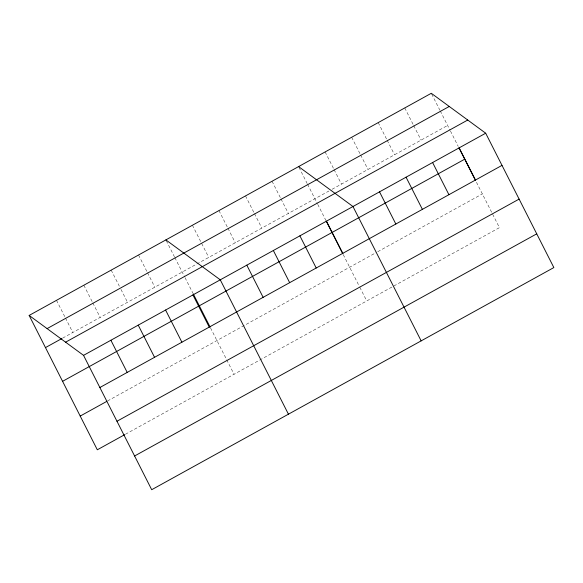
<?xml version="1.0" encoding="UTF-8"?>
<svg xmlns="http://www.w3.org/2000/svg" width="583" height="583" viewBox="0 0 583 583"><rect width="100%" height="100%" fill="white"/><g stroke="black" fill="none" stroke-linecap="round" stroke-linejoin="round"><path stroke-width="0.44" stroke-dasharray="2.92 2.19" d="M62.658 338.104L328.958 190.998M332.084 189.278L447.613 125.454M107.549 400.966L376.188 252.57M377.748 251.71L482.352 193.92M125.44 434.255L499.456 227.647L475.939 181.291M431.704 94.089L439.866 110.172M440.274 110.981L450.061 130.271M450.47 131.073L458.209 146.333M404.755 107.95L413.318 124.835M413.726 125.644L421.072 140.117M378.214 122.612L386.777 139.497M387.185 140.306L394.531 154.779M351.673 137.275L360.236 154.16M360.644 154.961L367.99 169.442M325.132 151.937L333.695 168.822M334.103 169.624L341.449 184.104M298.999 167.401L307.154 183.485M307.562 184.286L317.349 203.584M317.757 204.385L325.904 220.44M343.234 254.596L359.419 286.501M359.828 287.302L366.751 300.952M272.042 181.255L280.612 198.147M281.021 198.949L288.366 213.422M245.501 195.917L254.071 212.81M254.48 213.611L261.825 228.084M218.96 210.58L227.53 227.472M227.938 228.274L235.284 242.747M192.419 225.242L208.743 257.409M166.286 240.706L174.448 256.79M174.856 257.599L184.643 276.889M185.051 277.69L192.791 292.95M210.529 327.908L226.306 359.004M226.714 359.813L234.045 374.264M138.535 255.011L147.098 271.897M147.506 272.706L154.852 287.179M111.185 270.118L119.347 286.202M120.98 289.416L127.509 302.286M83.843 285.225L92.413 302.111M92.821 302.912L100.159 317.392M56.493 300.325L65.063 317.218M65.471 318.019L72.817 332.492"/><path stroke-width="0.87" d="M29.15 315.432L431.296 93.287L485.683 133.208L553.85 267.568L151.704 489.713L83.544 355.353L29.15 315.432L97.317 449.792L124.66 434.685M47.099 328.608L449.245 106.463M45.467 347.599L61.878 338.541M65.595 342.177L467.734 120.032M83.544 355.353L485.683 133.208M62.578 381.326L464.724 159.181M99.861 387.52L502.007 165.375M80.206 416.073L106.769 401.395M116.972 421.247L519.11 199.094M134.593 455.986L536.739 233.841M298.591 166.592L352.977 206.513L421.145 340.873M165.878 239.904L220.272 279.825L288.432 414.185M459.142 147.871L475.466 180.038M459.018 147.936L475.539 180.497M432.601 162.533L448.925 194.7M406.06 177.188L422.384 209.355M379.518 191.851L395.835 224.018M326.436 221.176L342.753 253.343M326.312 221.249L342.833 253.809M299.895 235.838L316.212 268.005M273.354 250.501L289.671 282.668M246.813 265.163L263.13 297.33M193.199 293.752L210.128 327.114M192.922 294.932L209.246 327.099M165.579 310.032L181.896 342.199M138.229 325.139L154.553 357.306M110.887 340.246L127.203 372.413"/></g></svg>
